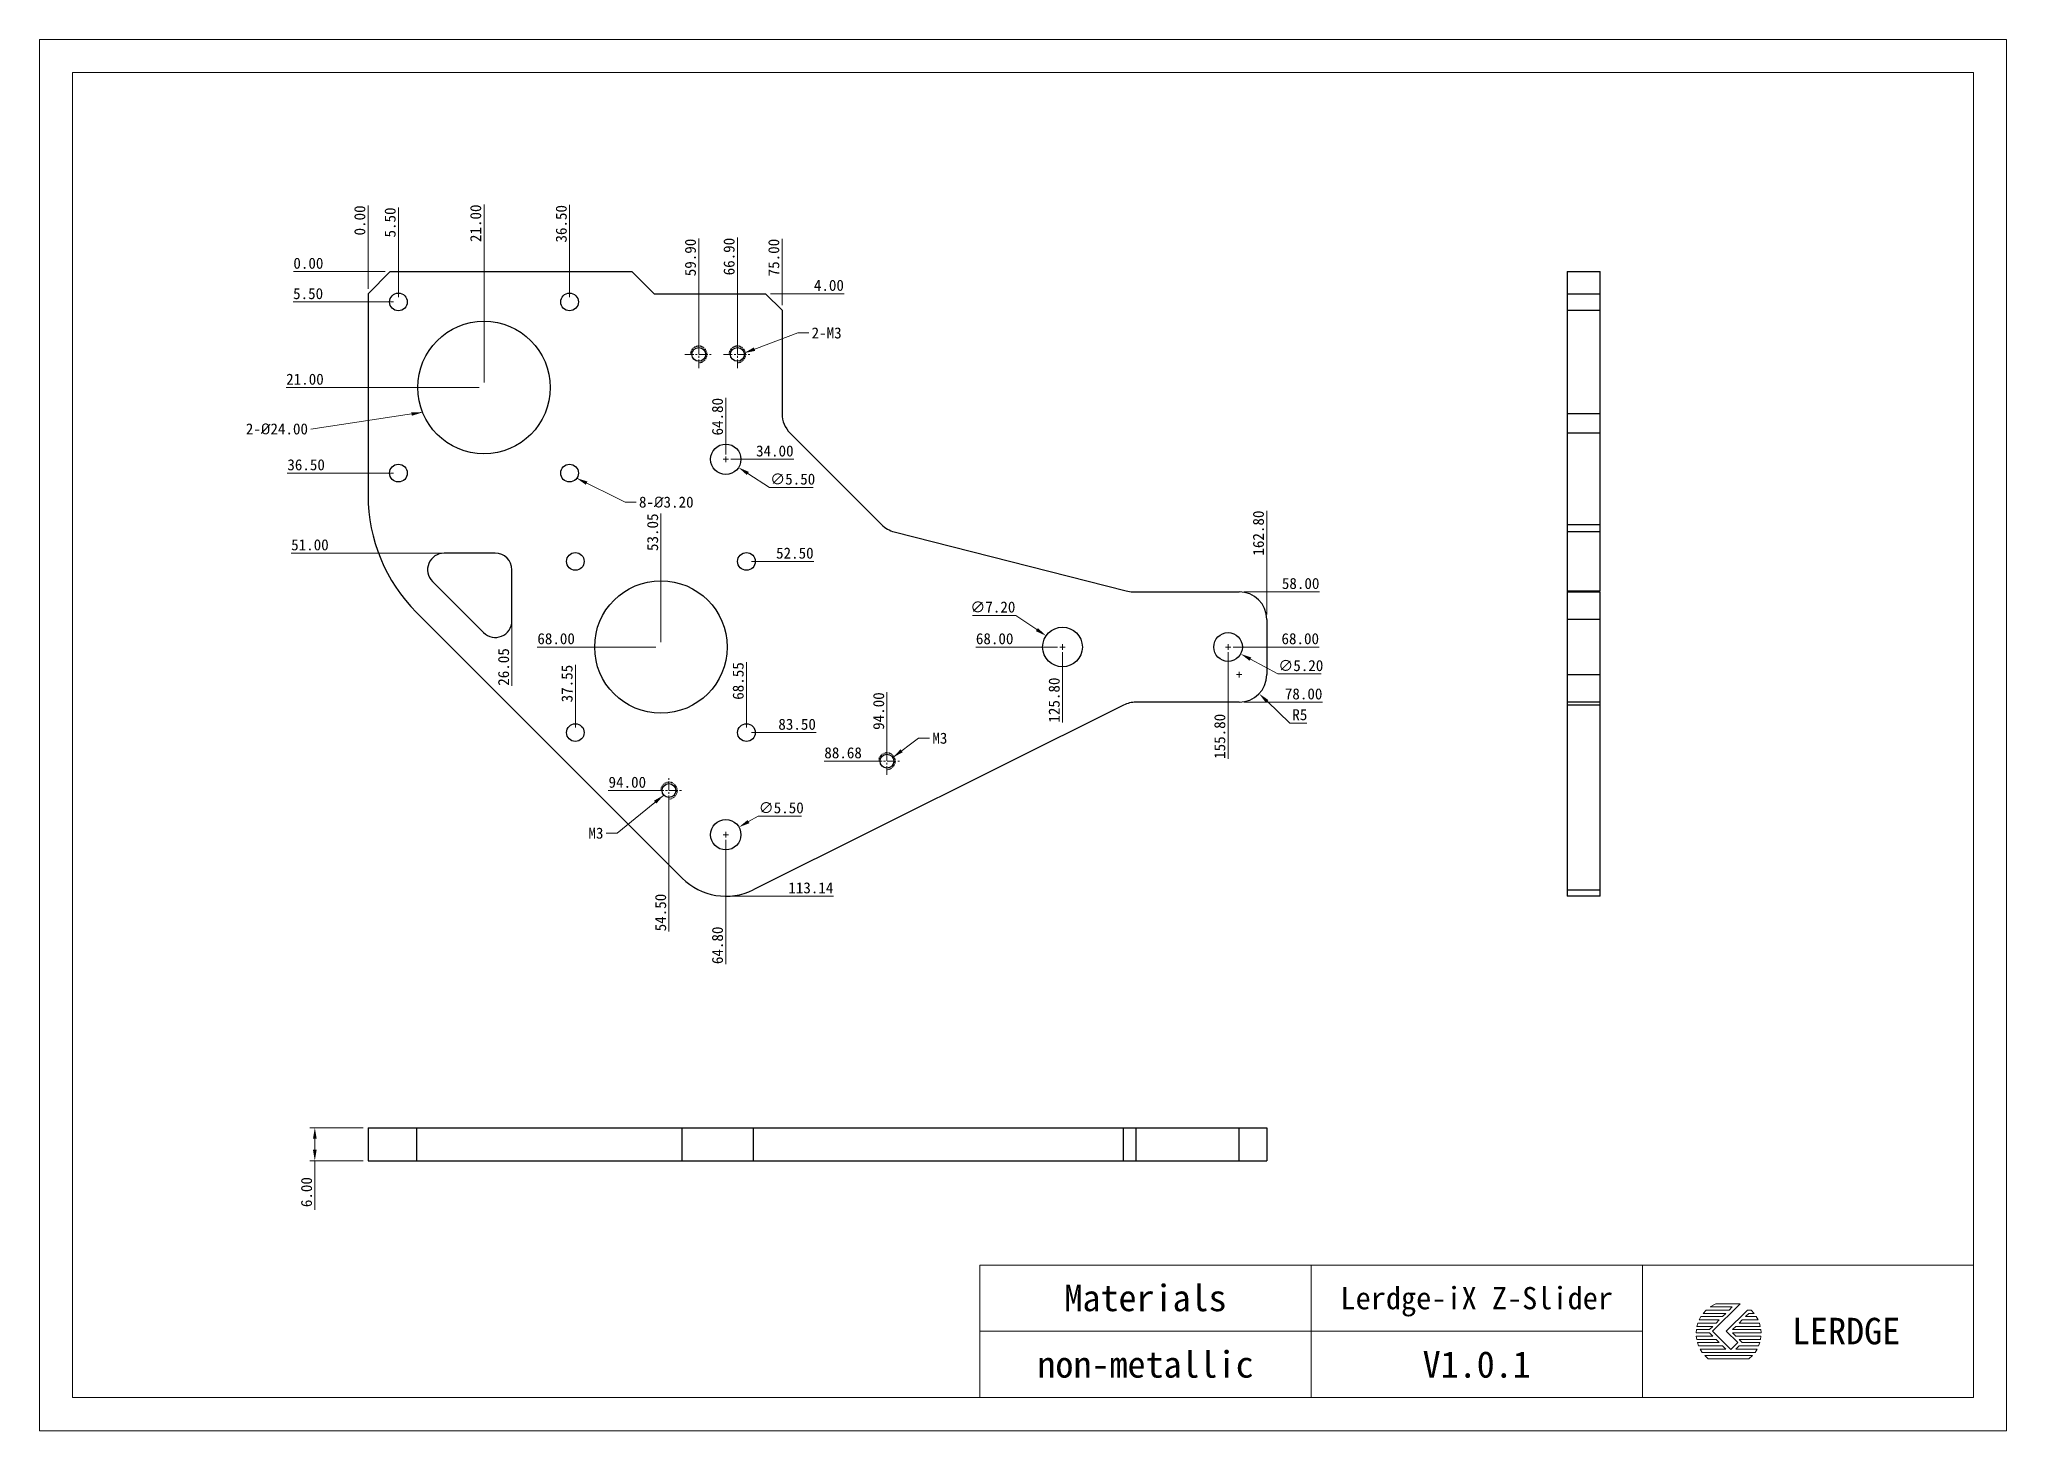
# Model space of a CAD drawing. Header units: millimetres. Extents: x 17776 to 18133, y 516 to 768.
import ezdxf
from ezdxf.enums import TextEntityAlignment as Align

# ---------------------------------------------------------------- set-up
doc = ezdxf.new("R2010")
doc.units = ezdxf.units.MM
doc.linetypes.add('CENTER', pattern=[50.8, 31.75, -6.35, 6.35, -6.35])
doc.linetypes.add('HIDDEN', pattern=[0.2, 0.1, -0.1])
doc.layers.get('0').update_dxf_attribs({"lineweight": 30})
doc.layers.get('Defpoints').update_dxf_attribs({"lineweight": 30})
doc.layers.add('02___PRT_ALL_AXES', color=7, linetype='Continuous')
doc.layers.add('DEFAULT_2', color=8, linetype='HIDDEN')
doc.layers.add('尺寸', color=3, linetype='Continuous', lineweight=15)
doc.styles.add('GB', font='')
doc.styles.get('GB').set_extended_font_data('SimSun')
doc.dimstyles.new('L20.00', dxfattribs={"dimtxt": 2, "dimasz": 2, "dimexe": 0.9, "dimexo": 0.9, "dimgap": 0.5, "dimtad": 1, "dimzin": 1, "dimdsep": 46, "dimtxsty": 'GB', "dimcen": 1, "dimclrd": 256, "dimclre": 256, "dimclrt": 256, "dimazin": 0, "dimtfac": 1, "dimtmove": 0, "dimatfit": 3, "dimfxl": 0, "dimlwd": 15, "dimlwe": 15, "dimarcsym": 0})
doc.dimstyles.new('L20.00$3', dxfattribs={"dimtxt": 2, "dimasz": 2, "dimexe": 0.9, "dimexo": 0.9, "dimgap": 0.5, "dimtad": 1, "dimtoh": 1, "dimzin": 1, "dimdsep": 46, "dimtxsty": 'GB', "dimcen": 0.5, "dimclrd": 256, "dimclre": 256, "dimclrt": 256, "dimazin": 0, "dimtfac": 1, "dimtofl": 0, "dimtmove": 0, "dimatfit": 3, "dimfxl": 0, "dimlwd": 15, "dimlwe": 15, "dimarcsym": 0})
doc.dimstyles.new('L20.00$4', dxfattribs={"dimtxt": 2, "dimasz": 2, "dimexe": 0.9, "dimexo": 0.9, "dimgap": 0.5, "dimtad": 1, "dimtoh": 1, "dimzin": 1, "dimdsep": 46, "dimtxsty": 'GB', "dimcen": 0.5, "dimclrd": 256, "dimclre": 256, "dimclrt": 256, "dimazin": 0, "dimtfac": 1, "dimtofl": 0, "dimtmove": 0, "dimatfit": 3, "dimfxl": 0, "dimlwd": 15, "dimlwe": 15, "dimarcsym": 0})

# ---------------------------------------------------------------- blocks, each defined once
blk = doc.blocks.new('*D50')
at = {"layer": 'Defpoints', "color": 0, "ltscale": 0.3, "transparency": 16777216}
for p in [(17828.28, 725.83), (17835.87, 725.83), (17839.87, 725.83)]:
    blk.add_point(p, dxfattribs=at)
at = {"layer": '尺寸', "lineweight": 15, "ltscale": 0.3, "transparency": 16777216}
blk.add_line((17838.97, 725.83), (17822.33, 725.83), dxfattribs=at)
at = {"layer": '尺寸', "ltscale": 0.3, "transparency": 16777216, "insert": (17825.05, 727.33), "char_height": 2, "attachment_point": 5, "style": 'GB'}
blk.add_mtext('0.00', dxfattribs=at)
blk = doc.blocks.new('*D51')
at = {"layer": 'Defpoints', "color": 0, "ltscale": 0.3, "transparency": 16777216}
for p in [(17835.87, 731.88), (17835.87, 725.83), (17835.87, 721.83)]:
    blk.add_point(p, dxfattribs=at)
at = {"layer": '尺寸', "lineweight": 15, "ltscale": 0.3, "transparency": 16777216}
blk.add_line((17835.87, 722.73), (17835.87, 737.82), dxfattribs=at)
at = {"layer": '尺寸', "ltscale": 0.3, "transparency": 16777216, "insert": (17834.37, 735.1), "char_height": 2, "attachment_point": 5, "rotation": 90, "style": 'GB'}
blk.add_mtext('0.00', dxfattribs=at)
blk = doc.blocks.new('*D52')
at = {"layer": 'Defpoints', "color": 0, "ltscale": 0.3, "transparency": 16777216}
for p in [(17841.37, 731.53), (17835.87, 725.83), (17841.37, 720.33)]:
    blk.add_point(p, dxfattribs=at)
at = {"layer": '尺寸', "lineweight": 15, "ltscale": 0.3, "transparency": 16777216}
blk.add_line((17841.37, 721.23), (17841.37, 737.43), dxfattribs=at)
at = {"layer": '尺寸', "ltscale": 0.3, "transparency": 16777216, "insert": (17839.87, 734.73), "char_height": 2, "attachment_point": 5, "rotation": 90, "style": 'GB'}
blk.add_mtext('5.50', dxfattribs=at)
blk = doc.blocks.new('*D53')
at = {"layer": 'Defpoints', "color": 0, "ltscale": 0.3, "transparency": 16777216}
for p in [(17872.37, 730.57), (17835.87, 725.83), (17872.37, 720.33)]:
    blk.add_point(p, dxfattribs=at)
at = {"layer": '尺寸', "lineweight": 15, "ltscale": 0.3, "transparency": 16777216}
blk.add_line((17872.37, 721.23), (17872.37, 737.91), dxfattribs=at)
at = {"layer": '尺寸', "ltscale": 0.3, "transparency": 16777216, "insert": (17870.87, 734.49), "char_height": 2, "attachment_point": 5, "rotation": 90, "style": 'GB'}
blk.add_mtext('36.50', dxfattribs=at)
blk = doc.blocks.new('*D54')
at = {"layer": 'Defpoints', "color": 0, "ltscale": 0.3, "transparency": 16777216}
for p in [(17856.87, 730.65), (17835.87, 725.83), (17856.87, 704.83)]:
    blk.add_point(p, dxfattribs=at)
at = {"layer": '尺寸', "lineweight": 15, "ltscale": 0.3, "transparency": 16777216}
blk.add_line((17856.87, 705.73), (17856.87, 738.01), dxfattribs=at)
at = {"layer": '尺寸', "ltscale": 0.3, "transparency": 16777216, "insert": (17855.37, 734.58), "char_height": 2, "attachment_point": 5, "rotation": 90, "style": 'GB'}
blk.add_mtext('21.00', dxfattribs=at)
blk = doc.blocks.new('*D55')
at = {"layer": 'Defpoints', "color": 0, "ltscale": 0.3, "transparency": 16777216}
for p in [(17835.87, 725.83), (17828.36, 704.83), (17856.87, 704.83)]:
    blk.add_point(p, dxfattribs=at)
at = {"layer": '尺寸', "lineweight": 15, "ltscale": 0.3, "transparency": 16777216}
blk.add_line((17855.97, 704.83), (17821, 704.83), dxfattribs=at)
at = {"layer": '尺寸', "ltscale": 0.3, "transparency": 16777216, "insert": (17824.43, 706.33), "char_height": 2, "attachment_point": 5, "style": 'GB'}
blk.add_mtext('21.00', dxfattribs=at)
blk = doc.blocks.new('*D56')
at = {"layer": 'Defpoints', "color": 0, "ltscale": 0.3, "transparency": 16777216}
for p in [(17835.87, 725.83), (17828.21, 720.33), (17841.37, 720.33)]:
    blk.add_point(p, dxfattribs=at)
at = {"layer": '尺寸', "lineweight": 15, "ltscale": 0.3, "transparency": 16777216}
blk.add_line((17840.47, 720.33), (17822.3, 720.33), dxfattribs=at)
at = {"layer": '尺寸', "ltscale": 0.3, "transparency": 16777216, "insert": (17825, 721.83), "char_height": 2, "attachment_point": 5, "style": 'GB'}
blk.add_mtext('5.50', dxfattribs=at)
blk = doc.blocks.new('*D57')
at = {"layer": 'Defpoints', "color": 0, "ltscale": 0.3, "transparency": 16777216}
for p in [(17835.87, 725.83), (17828.56, 689.33), (17841.37, 689.33)]:
    blk.add_point(p, dxfattribs=at)
at = {"layer": '尺寸', "lineweight": 15, "ltscale": 0.3, "transparency": 16777216}
blk.add_line((17840.47, 689.33), (17821.22, 689.33), dxfattribs=at)
at = {"layer": '尺寸', "ltscale": 0.3, "transparency": 16777216, "insert": (17824.64, 690.83), "char_height": 2, "attachment_point": 5, "style": 'GB'}
blk.add_mtext('36.50', dxfattribs=at)
blk = doc.blocks.new('*D58')
at = {"layer": 'Defpoints', "color": 0, "ltscale": 0.3, "transparency": 16777216}
for p in [(17835.87, 725.83), (17829.24, 674.83), (17851.15, 674.83)]:
    blk.add_point(p, dxfattribs=at)
at = {"layer": '尺寸', "lineweight": 15, "ltscale": 0.3, "transparency": 16777216}
blk.add_line((17850.25, 674.83), (17821.91, 674.83), dxfattribs=at)
at = {"layer": '尺寸', "ltscale": 0.3, "transparency": 16777216, "insert": (17825.33, 676.33), "char_height": 2, "attachment_point": 5, "style": 'GB'}
blk.add_mtext('51.00', dxfattribs=at)
blk = doc.blocks.new('*D59')
at = {"layer": 'Defpoints', "color": 0, "ltscale": 0.3, "transparency": 16777216}
for p in [(17835.87, 725.83), (17861.92, 663.99), (17861.92, 658.14)]:
    blk.add_point(p, dxfattribs=at)
at = {"layer": '尺寸', "lineweight": 15, "ltscale": 0.3, "transparency": 16777216}
blk.add_line((17861.92, 663.09), (17861.92, 650.81), dxfattribs=at)
at = {"layer": '尺寸', "ltscale": 0.3, "transparency": 16777216, "insert": (17860.42, 654.22), "char_height": 2, "attachment_point": 5, "rotation": 90, "style": 'GB'}
blk.add_mtext('26.05', dxfattribs=at)
blk = doc.blocks.new('*D60')
at = {"layer": 'Defpoints', "color": 0, "ltscale": 0.3, "transparency": 16777216}
for p in [(17835.87, 725.83), (17873.87, 657.83), (17888.92, 657.83)]:
    blk.add_point(p, dxfattribs=at)
at = {"layer": '尺寸', "lineweight": 15, "ltscale": 0.3, "transparency": 16777216}
blk.add_line((17888.02, 657.83), (17866.5, 657.83), dxfattribs=at)
at = {"layer": '尺寸', "ltscale": 0.3, "transparency": 16777216, "insert": (17869.93, 659.33), "char_height": 2, "attachment_point": 5, "style": 'GB'}
blk.add_mtext('68.00', dxfattribs=at)
blk = doc.blocks.new('*D61')
at = {"layer": 'Defpoints', "color": 0, "ltscale": 0.3, "transparency": 16777216}
for p in [(17835.87, 725.83), (17888.92, 674.72), (17888.92, 657.83)]:
    blk.add_point(p, dxfattribs=at)
at = {"layer": '尺寸', "lineweight": 15, "ltscale": 0.3, "transparency": 16777216}
blk.add_line((17888.92, 658.73), (17888.92, 682.02), dxfattribs=at)
at = {"layer": '尺寸', "ltscale": 0.3, "transparency": 16777216, "insert": (17887.42, 678.62), "char_height": 2, "attachment_point": 5, "rotation": 90, "style": 'GB'}
blk.add_mtext('53.05', dxfattribs=at)
blk = doc.blocks.new('*D62')
at = {"layer": 'Defpoints', "color": 0, "ltscale": 0.3, "transparency": 16777216}
for p in [(17835.87, 725.83), (17895.77, 724.47), (17895.77, 710.83)]:
    blk.add_point(p, dxfattribs=at)
at = {"layer": '尺寸', "lineweight": 15, "ltscale": 0.3, "transparency": 16777216}
blk.add_line((17895.77, 711.73), (17895.77, 731.8), dxfattribs=at)
at = {"layer": '尺寸', "ltscale": 0.3, "transparency": 16777216, "insert": (17894.27, 728.39), "char_height": 2, "attachment_point": 5, "rotation": 90, "style": 'GB'}
blk.add_mtext('59.90', dxfattribs=at)
blk = doc.blocks.new('*D63')
at = {"layer": 'Defpoints', "color": 0, "ltscale": 0.3, "transparency": 16777216}
for p in [(17835.87, 725.83), (17902.77, 724.61), (17902.77, 710.83)]:
    blk.add_point(p, dxfattribs=at)
at = {"layer": '尺寸', "lineweight": 15, "ltscale": 0.3, "transparency": 16777216}
blk.add_line((17902.77, 711.73), (17902.77, 731.98), dxfattribs=at)
at = {"layer": '尺寸', "ltscale": 0.3, "transparency": 16777216, "insert": (17901.27, 728.55), "char_height": 2, "attachment_point": 5, "rotation": 90, "style": 'GB'}
blk.add_mtext('66.90', dxfattribs=at)
blk = doc.blocks.new('*D64')
at = {"layer": 'Defpoints', "color": 0, "ltscale": 0.3, "transparency": 16777216}
for p in [(17835.87, 725.83), (17907.87, 721.83), (17916.11, 721.83)]:
    blk.add_point(p, dxfattribs=at)
at = {"layer": '尺寸', "lineweight": 15, "ltscale": 0.3, "transparency": 16777216}
blk.add_line((17908.77, 721.83), (17922.09, 721.83), dxfattribs=at)
at = {"layer": '尺寸', "ltscale": 0.3, "transparency": 16777216, "insert": (17919.35, 723.33), "char_height": 2, "attachment_point": 5, "style": 'GB'}
blk.add_mtext('4.00', dxfattribs=at)
blk = doc.blocks.new('*D65')
at = {"layer": 'Defpoints', "color": 0, "ltscale": 0.3, "transparency": 16777216}
for p in [(17835.87, 725.83), (17910.87, 724.46), (17910.87, 718.83)]:
    blk.add_point(p, dxfattribs=at)
at = {"layer": '尺寸', "lineweight": 15, "ltscale": 0.3, "transparency": 16777216}
blk.add_line((17910.87, 719.73), (17910.87, 731.78), dxfattribs=at)
at = {"layer": '尺寸', "ltscale": 0.3, "transparency": 16777216, "insert": (17909.37, 728.37), "char_height": 2, "attachment_point": 5, "rotation": 90, "style": 'GB'}
blk.add_mtext('75.00', dxfattribs=at)
blk = doc.blocks.new('*D66')
at = {"layer": 'Defpoints', "color": 0, "ltscale": 0.3, "transparency": 16777216}
for p in [(17835.87, 725.83), (17900.67, 695.61), (17900.67, 691.83)]:
    blk.add_point(p, dxfattribs=at)
at = {"layer": '尺寸', "lineweight": 15, "ltscale": 0.3, "transparency": 16777216}
blk.add_line((17900.67, 692.73), (17900.67, 702.99), dxfattribs=at)
at = {"layer": '尺寸', "ltscale": 0.3, "transparency": 16777216, "insert": (17899.17, 699.55), "char_height": 2, "attachment_point": 5, "rotation": 90, "style": 'GB'}
blk.add_mtext('64.80', dxfattribs=at)
blk = doc.blocks.new('*D67')
at = {"layer": 'Defpoints', "color": 0, "ltscale": 0.3, "transparency": 16777216}
for p in [(17835.87, 725.83), (17900.67, 691.83), (17905.63, 691.83)]:
    blk.add_point(p, dxfattribs=at)
at = {"layer": '尺寸', "lineweight": 15, "ltscale": 0.3, "transparency": 16777216}
blk.add_line((17901.57, 691.83), (17912.97, 691.83), dxfattribs=at)
at = {"layer": '尺寸', "ltscale": 0.3, "transparency": 16777216, "insert": (17909.55, 693.33), "char_height": 2, "attachment_point": 5, "style": 'GB'}
blk.add_mtext('34.00', dxfattribs=at)
blk = doc.blocks.new('*D68')
at = {"layer": 'Defpoints', "color": 0, "ltscale": 0.3, "transparency": 16777216}
for p in [(17835.87, 725.83), (17904.42, 673.33), (17909.26, 673.33)]:
    blk.add_point(p, dxfattribs=at)
at = {"layer": '尺寸', "lineweight": 15, "ltscale": 0.3, "transparency": 16777216}
blk.add_line((17905.32, 673.33), (17916.6, 673.33), dxfattribs=at)
at = {"layer": '尺寸', "ltscale": 0.3, "transparency": 16777216, "insert": (17913.18, 674.83), "char_height": 2, "attachment_point": 5, "style": 'GB'}
blk.add_mtext('52.50', dxfattribs=at)
blk = doc.blocks.new('*D69')
at = {"layer": 'Defpoints', "color": 0, "ltscale": 0.3, "transparency": 16777216}
for p in [(17835.87, 725.83), (17904.42, 642.33), (17909.65, 642.33)]:
    blk.add_point(p, dxfattribs=at)
at = {"layer": '尺寸', "lineweight": 15, "ltscale": 0.3, "transparency": 16777216}
blk.add_line((17905.32, 642.33), (17917.03, 642.33), dxfattribs=at)
at = {"layer": '尺寸', "ltscale": 0.3, "transparency": 16777216, "insert": (17913.59, 643.83), "char_height": 2, "attachment_point": 5, "style": 'GB'}
blk.add_mtext('83.50', dxfattribs=at)
blk = doc.blocks.new('*D70')
at = {"layer": 'Defpoints', "color": 0, "ltscale": 0.3, "transparency": 16777216}
for p in [(17835.87, 725.83), (17904.42, 647.77), (17904.42, 642.33)]:
    blk.add_point(p, dxfattribs=at)
at = {"layer": '尺寸', "lineweight": 15, "ltscale": 0.3, "transparency": 16777216}
blk.add_line((17904.42, 643.23), (17904.42, 655.1), dxfattribs=at)
at = {"layer": '尺寸', "ltscale": 0.3, "transparency": 16777216, "insert": (17902.92, 651.68), "char_height": 2, "attachment_point": 5, "rotation": 90, "style": 'GB'}
blk.add_mtext('68.55', dxfattribs=at)
blk = doc.blocks.new('*D71')
at = {"layer": 'Defpoints', "color": 0, "ltscale": 0.3, "transparency": 16777216}
for p in [(17835.87, 725.83), (17873.42, 647.31), (17873.42, 642.33)]:
    blk.add_point(p, dxfattribs=at)
at = {"layer": '尺寸', "lineweight": 15, "ltscale": 0.3, "transparency": 16777216}
blk.add_line((17873.42, 643.23), (17873.42, 654.61), dxfattribs=at)
at = {"layer": '尺寸', "ltscale": 0.3, "transparency": 16777216, "insert": (17871.92, 651.21), "char_height": 2, "attachment_point": 5, "rotation": 90, "style": 'GB'}
blk.add_mtext('37.55', dxfattribs=at)
blk = doc.blocks.new('*D72')
at = {"layer": 'Defpoints', "color": 0, "ltscale": 0.3, "transparency": 16777216}
for p in [(17835.87, 725.83), (17886.77, 631.83), (17890.37, 631.83)]:
    blk.add_point(p, dxfattribs=at)
at = {"layer": '尺寸', "lineweight": 15, "ltscale": 0.3, "transparency": 16777216}
blk.add_line((17889.47, 631.83), (17879.39, 631.83), dxfattribs=at)
at = {"layer": '尺寸', "ltscale": 0.3, "transparency": 16777216, "insert": (17882.83, 633.33), "char_height": 2, "attachment_point": 5, "style": 'GB'}
blk.add_mtext('94.00', dxfattribs=at)
blk = doc.blocks.new('*D73')
at = {"layer": 'Defpoints', "color": 0, "ltscale": 0.3, "transparency": 16777216}
for p in [(17835.87, 725.83), (17890.37, 631.83), (17890.37, 613.66)]:
    blk.add_point(p, dxfattribs=at)
at = {"layer": '尺寸', "lineweight": 15, "ltscale": 0.3, "transparency": 16777216}
blk.add_line((17890.37, 630.93), (17890.37, 606.32), dxfattribs=at)
at = {"layer": '尺寸', "ltscale": 0.3, "transparency": 16777216, "insert": (17888.87, 609.74), "char_height": 2, "attachment_point": 5, "rotation": 90, "style": 'GB'}
blk.add_mtext('54.50', dxfattribs=at)
blk = doc.blocks.new('*D74')
at = {"layer": 'Defpoints', "color": 0, "ltscale": 0.3, "transparency": 16777216}
for p in [(17835.87, 725.83), (17900.67, 623.83), (17900.67, 607.74)]:
    blk.add_point(p, dxfattribs=at)
at = {"layer": '尺寸', "lineweight": 15, "ltscale": 0.3, "transparency": 16777216}
blk.add_line((17900.67, 622.93), (17900.67, 600.37), dxfattribs=at)
at = {"layer": '尺寸', "ltscale": 0.3, "transparency": 16777216, "insert": (17899.17, 603.8), "char_height": 2, "attachment_point": 5, "rotation": 90, "style": 'GB'}
blk.add_mtext('64.80', dxfattribs=at)
blk = doc.blocks.new('*D75')
at = {"layer": 'Defpoints', "color": 0, "ltscale": 0.3, "transparency": 16777216}
for p in [(17835.87, 725.83), (17900.67, 612.7), (17911.5, 612.7)]:
    blk.add_point(p, dxfattribs=at)
at = {"layer": '尺寸', "lineweight": 15, "ltscale": 0.3, "transparency": 16777216}
blk.add_line((17901.57, 612.7), (17920.16, 612.7), dxfattribs=at)
at = {"layer": '尺寸', "ltscale": 0.3, "transparency": 16777216, "insert": (17916.08, 614.2), "char_height": 2, "attachment_point": 5, "style": 'GB'}
blk.add_mtext('113.14', dxfattribs=at)
blk = doc.blocks.new('*D76')
at = {"layer": 'Defpoints', "color": 0, "ltscale": 0.3, "transparency": 16777216}
for p in [(17835.87, 725.83), (17925.85, 637.16), (17929.87, 637.16)]:
    blk.add_point(p, dxfattribs=at)
at = {"layer": '尺寸', "lineweight": 15, "ltscale": 0.3, "transparency": 16777216}
blk.add_line((17928.97, 637.16), (17918.49, 637.16), dxfattribs=at)
at = {"layer": '尺寸', "ltscale": 0.3, "transparency": 16777216, "insert": (17921.92, 638.66), "char_height": 2, "attachment_point": 5, "style": 'GB'}
blk.add_mtext('88.68', dxfattribs=at)
blk = doc.blocks.new('*D77')
at = {"layer": 'Defpoints', "color": 0, "ltscale": 0.3, "transparency": 16777216}
for p in [(17835.87, 725.83), (17929.87, 642.29), (17929.87, 637.16)]:
    blk.add_point(p, dxfattribs=at)
at = {"layer": '尺寸', "lineweight": 15, "ltscale": 0.3, "transparency": 16777216}
blk.add_line((17929.87, 638.06), (17929.87, 649.67), dxfattribs=at)
at = {"layer": '尺寸', "ltscale": 0.3, "transparency": 16777216, "insert": (17928.37, 646.23), "char_height": 2, "attachment_point": 5, "rotation": 90, "style": 'GB'}
blk.add_mtext('94.00', dxfattribs=at)
blk = doc.blocks.new('*D78')
at = {"layer": 'Defpoints', "color": 0, "ltscale": 0.3, "transparency": 16777216}
for p in [(17835.87, 725.83), (17953.32, 657.83), (17961.67, 657.83)]:
    blk.add_point(p, dxfattribs=at)
at = {"layer": '尺寸', "lineweight": 15, "ltscale": 0.3, "transparency": 16777216}
blk.add_line((17960.77, 657.83), (17945.95, 657.83), dxfattribs=at)
at = {"layer": '尺寸', "ltscale": 0.3, "transparency": 16777216, "insert": (17949.38, 659.33), "char_height": 2, "attachment_point": 5, "style": 'GB'}
blk.add_mtext('68.00', dxfattribs=at)
blk = doc.blocks.new('*D79')
at = {"layer": 'Defpoints', "color": 0, "ltscale": 0.3, "transparency": 16777216}
for p in [(17835.87, 725.83), (17961.67, 657.83), (17961.67, 652.78)]:
    blk.add_point(p, dxfattribs=at)
at = {"layer": '尺寸', "lineweight": 15, "ltscale": 0.3, "transparency": 16777216}
blk.add_line((17961.67, 656.93), (17961.67, 644.17), dxfattribs=at)
at = {"layer": '尺寸', "ltscale": 0.3, "transparency": 16777216, "insert": (17960.17, 648.22), "char_height": 2, "attachment_point": 5, "rotation": 90, "style": 'GB'}
blk.add_mtext('125.80', dxfattribs=at)
blk = doc.blocks.new('*D80')
at = {"layer": 'Defpoints', "color": 0, "ltscale": 0.3, "transparency": 16777216}
for p in [(17835.87, 725.83), (17991.67, 657.83), (18000.81, 657.83)]:
    blk.add_point(p, dxfattribs=at)
at = {"layer": '尺寸', "lineweight": 15, "ltscale": 0.3, "transparency": 16777216}
blk.add_line((17992.57, 657.83), (18008.18, 657.83), dxfattribs=at)
at = {"layer": '尺寸', "ltscale": 0.3, "transparency": 16777216, "insert": (18004.74, 659.33), "char_height": 2, "attachment_point": 5, "style": 'GB'}
blk.add_mtext('68.00', dxfattribs=at)
blk = doc.blocks.new('*D81')
at = {"layer": 'Defpoints', "color": 0, "ltscale": 0.3, "transparency": 16777216}
for p in [(17835.87, 725.83), (17991.67, 657.83), (17991.67, 646.2)]:
    blk.add_point(p, dxfattribs=at)
at = {"layer": '尺寸', "lineweight": 15, "ltscale": 0.3, "transparency": 16777216}
blk.add_line((17991.67, 656.93), (17991.67, 637.59), dxfattribs=at)
at = {"layer": '尺寸', "ltscale": 0.3, "transparency": 16777216, "insert": (17990.17, 641.65), "char_height": 2, "attachment_point": 5, "rotation": 90, "style": 'GB'}
blk.add_mtext('155.80', dxfattribs=at)
blk = doc.blocks.new('*D82')
at = {"layer": 'Defpoints', "color": 0, "ltscale": 0.3, "transparency": 16777216}
for p in [(17835.87, 725.83), (17993.67, 647.83), (18001.44, 647.83)]:
    blk.add_point(p, dxfattribs=at)
at = {"layer": '尺寸', "lineweight": 15, "ltscale": 0.3, "transparency": 16777216}
blk.add_line((17994.57, 647.83), (18008.77, 647.83), dxfattribs=at)
at = {"layer": '尺寸', "ltscale": 0.3, "transparency": 16777216, "insert": (18005.35, 649.33), "char_height": 2, "attachment_point": 5, "style": 'GB'}
blk.add_mtext('78.00', dxfattribs=at)
blk = doc.blocks.new('*D83')
at = {"layer": 'Defpoints', "color": 0, "ltscale": 0.3, "transparency": 16777216}
for p in [(17835.87, 725.83), (17993.67, 667.83), (18000.89, 667.83)]:
    blk.add_point(p, dxfattribs=at)
at = {"layer": '尺寸', "lineweight": 15, "ltscale": 0.3, "transparency": 16777216}
blk.add_line((17994.57, 667.83), (18008.23, 667.83), dxfattribs=at)
at = {"layer": '尺寸', "ltscale": 0.3, "transparency": 16777216, "insert": (18004.81, 669.33), "char_height": 2, "attachment_point": 5, "style": 'GB'}
blk.add_mtext('58.00', dxfattribs=at)
blk = doc.blocks.new('*D84')
at = {"layer": 'Defpoints', "color": 0, "ltscale": 0.3, "transparency": 16777216}
for p in [(17835.87, 725.83), (17998.67, 673.91), (17998.67, 662.83)]:
    blk.add_point(p, dxfattribs=at)
at = {"layer": '尺寸', "lineweight": 15, "ltscale": 0.3, "transparency": 16777216}
blk.add_line((17998.67, 663.73), (17998.67, 682.52), dxfattribs=at)
at = {"layer": '尺寸', "ltscale": 0.3, "transparency": 16777216, "insert": (17997.17, 678.47), "char_height": 2, "attachment_point": 5, "rotation": 90, "style": 'GB'}
blk.add_mtext('162.80', dxfattribs=at)
blk = doc.blocks.new('*D85')
at = {"layer": 'Defpoints', "color": 0, "ltscale": 0.3, "transparency": 16777216}
for p in [(17993.67, 652.83), (17997.28, 649.38)]:
    blk.add_point(p, dxfattribs=at)
at = {"layer": '尺寸', "lineweight": 15, "ltscale": 0.3, "transparency": 16777216}
for p, q in [((17993.17, 652.83), (17994.17, 652.83)), ((17993.67, 652.33), (17993.67, 653.33)), ((18002.87, 644.06), (17998.73, 648)), ((18005.96, 644.06), (18002.87, 644.06))]:
    blk.add_line(p, q, dxfattribs=at)
at = {"layer": '尺寸', "ltscale": 0.3, "transparency": 16777216}
blk.add_solid([(17998.96, 648.24), (17998.5, 647.76), (17997.28, 649.38)], dxfattribs=at)
at = {"layer": '尺寸', "ltscale": 0.3, "transparency": 16777216, "insert": (18004.66, 645.56), "char_height": 2, "attachment_point": 5, "style": 'GB'}
blk.add_mtext('R5', dxfattribs=at)
blk = doc.blocks.new('*D86')
at = {"layer": 'Defpoints', "color": 0, "ltscale": 0.3, "transparency": 16777216}
for p in [(17835.87, 570.77), (17826.22, 564.77), (17835.87, 564.77)]:
    blk.add_point(p, dxfattribs=at)
at = {"layer": '尺寸', "lineweight": 15, "ltscale": 0.3, "transparency": 16777216}
for p, q in [((17834.97, 570.77), (17825.32, 570.77)), ((17826.22, 568.77), (17826.22, 566.77)), ((17834.97, 564.77), (17825.32, 564.77)), ((17826.22, 564.77), (17826.22, 555.88))]:
    blk.add_line(p, q, dxfattribs=at)
at = {"layer": '尺寸', "ltscale": 0.3, "transparency": 16777216}
for points in [[(17825.88, 568.77), (17826.55, 568.77), (17826.22, 570.77)], [(17825.88, 566.77), (17826.55, 566.77), (17826.22, 564.77)]]:
    blk.add_solid(points, dxfattribs=at)
at = {"layer": '尺寸', "ltscale": 0.3, "transparency": 16777216, "insert": (17824.72, 559.1), "char_height": 2, "attachment_point": 5, "rotation": 90, "style": 'GB'}
blk.add_mtext('6.00', dxfattribs=at)
blk = doc.blocks.new('*D87')
at = {"layer": 'Defpoints', "color": 0, "ltscale": 0.3, "transparency": 16777216}
for p in [(17958.69, 659.86), (17964.64, 655.81)]:
    blk.add_point(p, dxfattribs=at)
at = {"layer": '尺寸', "lineweight": 15, "ltscale": 0.3, "transparency": 16777216}
for p, q in [((17945.36, 663.56), (17953.24, 663.56)), ((17953.24, 663.56), (17957.04, 660.98)), ((17961.17, 657.83), (17962.17, 657.83)), ((17961.67, 657.33), (17961.67, 658.33))]:
    blk.add_line(p, q, dxfattribs=at)
at = {"layer": '尺寸', "ltscale": 0.3, "transparency": 16777216}
blk.add_solid([(17957.22, 661.26), (17956.85, 660.71), (17958.69, 659.86)], dxfattribs=at)
at = {"layer": '尺寸', "ltscale": 0.3, "transparency": 16777216, "insert": (17949.05, 665.06), "char_height": 2, "attachment_point": 5, "style": 'GB'}
blk.add_mtext('∅7.20', dxfattribs=at)
blk = doc.blocks.new('*D88')
at = {"layer": 'Defpoints', "color": 0, "ltscale": 0.3, "transparency": 16777216}
for p in [(17989.38, 659.07), (17993.95, 656.59)]:
    blk.add_point(p, dxfattribs=at)
at = {"layer": '尺寸', "lineweight": 15, "ltscale": 0.3, "transparency": 16777216}
for p, q in [((17991.17, 657.83), (17992.17, 657.83)), ((17991.67, 657.33), (17991.67, 658.33)), ((18000.65, 652.96), (17995.71, 655.64)), ((18008.53, 652.96), (18000.65, 652.96))]:
    blk.add_line(p, q, dxfattribs=at)
at = {"layer": '尺寸', "ltscale": 0.3, "transparency": 16777216}
blk.add_solid([(17995.87, 655.93), (17995.55, 655.35), (17993.95, 656.59)], dxfattribs=at)
at = {"layer": '尺寸', "ltscale": 0.3, "transparency": 16777216, "insert": (18004.84, 654.46), "char_height": 2, "attachment_point": 5, "style": 'GB'}
blk.add_mtext('∅5.20', dxfattribs=at)
blk = doc.blocks.new('A$C411A0972')
for points in [[(5.78, -11.86), (1.18, -11.86), (1.88, -11.16), (6.11, -11.16), (6.36, -10.46), (2.58, -10.46), (1.88, -9.76), (6.52, -9.76), (6.61, -9.06), (1.18, -9.06), (0.48, -8.36), (6.64, -8.36), (6.59, -7.66), (0.48, -7.66), (1.18, -6.96), (6.46, -6.96), (6.27, -6.26), (1.88, -6.26), (2.58, -5.56), (5.99, -5.56), (5.61, -4.86), (3.28, -4.86), (3.98, -4.16), (5.13, -4.16), (4.49, -3.46), (3.69, -3.46), (-0.86, -8.01), (1.59, -10.46), (0.11, -11.95), (-3.83, -8.01), (2.13, -2.06), (-3.09, -2.06), (-4.36, -2.76), (0.43, -2.76), (-0.27, -3.46), (-5.22, -3.46), (-5.85, -4.16), (-0.97, -4.16), (-1.67, -4.86), (-6.34, -4.86), (-6.71, -5.56), (-2.37, -5.56), (-3.07, -6.26), (-6.99, -6.26), (-7.19, -6.96), (-3.77, -6.96), (-4.47, -7.66), (-7.31, -7.66), (-7.36, -8.36), (-4.47, -8.36), (-3.77, -9.06), (-7.34, -9.06), (-7.25, -9.76), (-3.07, -9.76), (-2.37, -10.46), (-7.08, -10.46), (-6.84, -11.16), (-1.67, -11.16), (-0.97, -11.86), (-6.51, -11.86), (-6.07, -12.56), (5.34, -12.56)], [(-4.75, -13.96), (4.02, -13.96), (4.77, -13.26), (-5.5, -13.26)]]:
    blk.add_lwpolyline(points, close=True)
blk = doc.blocks.new('A$C4CF74B76')
at = {"layer": '尺寸', "ltscale": 0.3}
for p, q in [((-14.52, -79.63), (-14.52, -99.63)), ((-14.52, -79.63), (35.48, -79.63)), ((135.48, -79.63), (35.48, -79.63)), ((35.48, -79.63), (35.48, -99.63)), ((85.48, -99.63), (85.48, -79.63)), ((-14.52, -89.63), (35.48, -89.63)), ((35.48, -89.63), (85.48, -89.63)), ((85.48, -99.63), (110.48, -99.63))]:
    blk.add_line(p, q, dxfattribs=at)
for points in [[(-156.52, 105.37), (140.48, 105.37), (140.48, -104.63), (-156.52, -104.63)], [(-151.52, 100.37), (135.48, 100.37), (135.48, -99.63), (-151.52, -99.63)]]:
    blk.add_lwpolyline(points, close=True, dxfattribs=at)
at = {"layer": '尺寸', "ltscale": 0.3, "xscale": 0.7, "yscale": 0.7, "zscale": 0.7}
blk.add_blockref('A$C411A0972', (98.76, -84.02), dxfattribs=at)
at = {"layer": '尺寸', "ltscale": 0.3, "char_height": 4, "attachment_point": 5, "style": 'GB'}
for s, width, insert in [('Materials', 11.0457, (10.48, -84.63)), ('LERDGE', 33.2013, (116.24, -89.63))]:
    blk.add_mtext_dynamic_manual_height_columns(s, width=width, gutter_width=15, heights=[0], dxfattribs=dict(at, insert=insert))
at = {"layer": '尺寸', "ltscale": 0.3, "style": 'GB'}
for tag, p in [('名称', (60.48, -84.63)), ('材质', (10.48, -94.63)), ('版本', (60.48, -94.63))]:
    blk.add_attdef(tag, text='', height=4, dxfattribs=at).set_placement(p, align=Align.MIDDLE_CENTER)
blk = doc.blocks.new('*D89')
at = {"layer": 'Defpoints', "color": 0, "ltscale": 0.3, "transparency": 16777216}
for p in [(17898.35, 693.32), (17902.98, 690.35)]:
    blk.add_point(p, dxfattribs=at)
at = {"layer": '尺寸', "lineweight": 15, "ltscale": 0.3, "transparency": 16777216}
for p, q in [((17900.17, 691.83), (17901.17, 691.83)), ((17900.67, 691.33), (17900.67, 692.33)), ((17908.59, 686.74), (17904.66, 689.27)), ((17916.48, 686.74), (17908.59, 686.74))]:
    blk.add_line(p, q, dxfattribs=at)
at = {"layer": '尺寸', "ltscale": 0.3, "transparency": 16777216}
blk.add_solid([(17904.84, 689.55), (17904.48, 688.99), (17902.98, 690.35)], dxfattribs=at)
at = {"layer": '尺寸', "ltscale": 0.3, "transparency": 16777216, "insert": (17912.79, 688.24), "char_height": 2, "attachment_point": 5, "style": 'GB'}
blk.add_mtext('∅5.50', dxfattribs=at)
blk = doc.blocks.new('*D90')
at = {"layer": 'Defpoints', "color": 0, "ltscale": 0.3, "transparency": 16777216}
for p in [(17903.05, 625.21), (17898.28, 622.46)]:
    blk.add_point(p, dxfattribs=at)
at = {"layer": '尺寸', "lineweight": 15, "ltscale": 0.3, "transparency": 16777216}
for p, q in [((17900.17, 623.83), (17901.17, 623.83)), ((17900.67, 623.33), (17900.67, 624.33)), ((17906.51, 627.2), (17904.78, 626.21)), ((17914.4, 627.2), (17906.51, 627.2))]:
    blk.add_line(p, q, dxfattribs=at)
at = {"layer": '尺寸', "ltscale": 0.3, "transparency": 16777216}
blk.add_solid([(17904.61, 626.49), (17904.95, 625.92), (17903.05, 625.21)], dxfattribs=at)
at = {"layer": '尺寸', "ltscale": 0.3, "transparency": 16777216, "insert": (17910.71, 628.7), "char_height": 2, "attachment_point": 5, "style": 'GB'}
blk.add_mtext('∅5.50', dxfattribs=at)

msp = doc.modelspace()

# ---------------------------------------------------------------- linework, layer by layer
at = {"color": 7, "linetype": 'Continuous'}
for p, q in [((17839.865, 725.834), (17835.865, 721.834)), ((17839.865, 725.834), (17883.665, 725.834)), ((17883.665, 725.834), (17887.665, 721.834)), ((18053.084, 725.834), (18053.084, 612.698)), ((18053.084, 725.834), (18059.084, 725.834)), ((18059.084, 667.989), (18059.084, 725.834)), ((17835.865, 721.834), (17835.865, 685.311)), ((17887.665, 721.834), (17907.865, 721.834)), ((17907.865, 721.834), (17910.865, 718.834)), ((18053.084, 721.834), (18059.084, 721.834)), ((17910.865, 718.834), (17910.865, 700.102)), ((18053.084, 718.834), (18059.084, 718.834)), ((18053.084, 700.102), (18059.084, 700.102)), ((17912.33, 696.567), (17928.895, 680.002)), ((18059.084, 696.567), (18053.084, 696.567)), ((17931.195, 678.692), (17973.178, 667.989)), ((18053.084, 680.002), (18059.084, 680.002)), ((18059.084, 678.692), (18053.084, 678.692)), ((17858.915, 674.834), (17849.643, 674.834)), ((17861.915, 662.562), (17861.915, 671.834)), ((17847.522, 669.713), (17856.794, 660.441)), ((17974.413, 667.834), (17993.665, 667.834)), ((18053.084, 667.989), (18059.084, 667.989)), ((18053.084, 667.834), (18059.084, 667.834)), ((18059.084, 612.698), (18059.084, 667.834)), ((17844.652, 664.098), (17892.79, 615.959)), ((17998.665, 662.834), (17998.665, 652.834)), ((18059.084, 662.834), (18053.084, 662.834)), ((18053.084, 652.834), (18059.084, 652.834)), ((17972.732, 647.309), (17905.633, 613.867)), ((17993.665, 647.834), (17974.963, 647.834)), ((18059.084, 647.834), (18053.084, 647.834)), ((18059.084, 647.309), (18053.084, 647.309)), ((18053.084, 613.867), (18059.084, 613.867)), ((18059.084, 612.697), (18053.084, 612.697)), ((17835.865, 570.768), (17835.865, 564.768)), ((17835.865, 570.768), (17998.665, 570.768)), ((17844.652, 570.768), (17844.652, 564.768)), ((17892.79, 564.768), (17892.79, 570.768)), ((17905.633, 570.768), (17905.633, 564.768)), ((17972.732, 564.768), (17972.732, 570.768)), ((17974.963, 570.768), (17974.963, 564.768)), ((17993.665, 564.768), (17993.665, 570.768)), ((17998.665, 570.768), (17998.665, 564.768)), ((17835.865, 564.768), (17998.665, 564.768))]:
    msp.add_line(p, q, dxfattribs=at)
for centre, radius in [((17895.765, 710.834), 1.25), ((17902.765, 710.834), 1.25), ((17900.665, 691.834), 2.75), ((17873.415, 673.334), 1.6), ((17904.415, 673.334), 1.6), ((17888.915, 657.834), 12), ((17961.665, 657.834), 3.6), ((17991.665, 657.834), 2.6), ((17873.415, 642.334), 1.6), ((17904.415, 642.334), 1.6), ((17929.865, 637.159), 1.25), ((17900.665, 623.834), 2.75)]:
    msp.add_circle(centre, radius, dxfattribs=at)
for centre, radius, start, end in [((17915.865, 700.102), 5, 180, 225), ((17865.865, 685.311), 30, 180, 225), ((17932.43, 683.537), 5, 225, 255.69802), ((17849.643, 671.834), 3, 90, 225), ((17858.915, 671.834), 3, 0, 90), ((17974.413, 672.834), 5, 255.69802, 270), ((17993.665, 662.834), 5, 0, 90), ((17858.915, 662.562), 3, 225, 0), ((17993.665, 652.834), 5, 270, 0), ((17974.963, 642.834), 5, 90, 116.49184), ((17900.665, 623.834), 11.137, 225, 296.49184)]:
    msp.add_arc(centre, radius, start, end, dxfattribs=at)
at = {"layer": '02___PRT_ALL_AXES', "color": 7, "linetype": 'Continuous'}
for centre, radius in [((17841.365, 720.334), 1.6), ((17872.365, 720.334), 1.6), ((17856.865, 704.834), 12), ((17841.365, 689.334), 1.6), ((17872.365, 689.334), 1.6), ((17890.365, 631.834), 1.25)]:
    msp.add_circle(centre, radius, dxfattribs=at)
at = {"layer": 'DEFAULT_2', "color": 8, "linetype": 'HIDDEN'}
for centre in [(17895.765, 710.834), (17902.765, 710.834), (17929.865, 637.159), (17890.365, 631.834)]:
    msp.add_arc(centre, 1.5, 270, 180, dxfattribs=at)
at = {"layer": '尺寸', "color": 1, "linetype": 'CENTER', "ltscale": 0.05}
for p, q in [((17895.765, 708.334), (17895.765, 713.334)), ((17902.765, 708.334), (17902.765, 713.334)), ((17893.265, 710.834), (17898.265, 710.834)), ((17900.265, 710.834), (17905.265, 710.834)), ((17929.865, 634.659), (17929.865, 639.659)), ((17927.365, 637.159), (17932.365, 637.159)), ((17887.865, 631.834), (17892.865, 631.834)), ((17890.365, 629.334), (17890.365, 634.334))]:
    msp.add_line(p, q, dxfattribs=at)

# ---------------------------------------------------------------- block references
at = {"layer": '尺寸', "ltscale": 0.3}
ref = msp.add_blockref('A$C4CF74B76', (17964.137, 641.449), dxfattribs=dict(at, xscale=1.2, yscale=1.2, zscale=1.2))
ref.add_attrib('材质', 'non-metallic', dxfattribs={"ltscale": 0.3, "height": 4.8, "style": 'GB'}).set_placement((17976.712, 527.897), align=Align.MIDDLE_CENTER)
ref.add_attrib('版本', 'V1.0.1', dxfattribs={"ltscale": 0.3, "height": 4.8, "style": 'GB'}).set_placement((18036.712, 527.897), align=Align.MIDDLE_CENTER)
ref.add_attrib('名称', 'Lerdge-iX Z-Slider', dxfattribs={"ltscale": 0.3, "height": 4.032, "style": 'GB'}).set_placement((18036.712, 539.897), align=Align.MIDDLE_CENTER)

# ---------------------------------------------------------------- texts
at = {"layer": '尺寸', "ltscale": 0.3, "char_height": 2, "width": 2.5, "style": 'GB'}
for s, insert, attachment_point in [('2-M3', (17916.216, 715.727), 1), ('2-{\\fISOCPEUR|b0|i0|c0|p34;%%C}24.00', (17824.979, 696.309), 9), ('8-{\\fISOCPEUR|b0|i0|c0|p34;%%C}3.20', (17884.941, 685.084), 1), ('M3', (17938.094, 642.322), 1), ('M3', (17878.508, 623.094), 9)]:
    msp.add_mtext(s, dxfattribs=dict(at, insert=insert, attachment_point=attachment_point))

# ---------------------------------------------------------------- dimensions: what is measured, and where the dimension line sits
at = {"layer": '尺寸', "ltscale": 0.3}
for feature_location, offset, dtype, origin, picture, middle in [((17835.865328412, 721.834363377), (0, 10.048572318), 1, (17835.865328412, 725.834363377), '*D51', (17834.365328412, 735.103606086)), ((17856.865, 704.834), (0, 25.817), 1, (17835.865, 725.834), '*D54', (17855.365, 734.582)), ((17872.365, 720.334), (0, 10.237), 1, (17835.865, 725.834), '*D53', (17870.865, 734.49)), ((17841.365, 720.334), (0, 11.191), 1, (17835.865, 725.834), '*D52', (17839.865, 734.729)), ((17902.765, 710.834), (0, 13.776), 1, (17835.865, 725.834), '*D63', (17901.265, 728.546)), ((17895.765, 710.834), (0, 13.632), 1, (17835.865, 725.834), '*D62', (17894.265, 728.385)), ((17910.865, 718.834), (0, 5.624), 1, (17835.865, 725.834), '*D65', (17909.365, 728.372)), ((17839.865328412, 725.834363377), (-11.589847041, 0), 0, (17835.865328412, 725.834363377), '*D50', (17825.05481098, 727.334363377)), ((17856.865, 704.834), (-28.503, 0), 0, (17835.865, 725.834), '*D55', (17824.432, 706.334)), ((17841.365, 689.334), (-12.806, 0), 0, (17835.865, 725.834), '*D57', (17824.641, 690.834)), ((17851.147, 674.834), (-21.903, 0), 0, (17835.865, 725.834), '*D58', (17825.325, 676.334)), ((17841.365, 720.334), (-13.158, 0), 0, (17835.865, 725.834), '*D56', (17825.004, 721.834)), ((17861.915, 663.992), (0, -5.855), 1, (17835.865, 725.834), '*D59', (17860.415, 654.223)), ((17888.915, 657.834), (-15.045, 0), 0, (17835.865, 725.834), '*D60', (17869.935, 659.334)), ((17888.915, 657.834), (0, 16.885), 1, (17835.865, 725.834), '*D61', (17887.415, 678.622)), ((17907.865, 721.834), (8.249, 0), 0, (17835.865, 725.834), '*D64', (17919.352, 723.334)), ((17900.665, 691.834), (0, 3.78), 1, (17835.865, 725.834), '*D66', (17899.165, 699.55)), ((17900.665, 691.834), (4.966, 0), 0, (17835.865, 725.834), '*D67', (17909.55, 693.334)), ((17904.415, 673.334), (4.846, 0), 0, (17835.865, 725.834), '*D68', (17913.18, 674.834)), ((17904.415, 642.334), (5.23, 0), 0, (17835.865, 725.834), '*D69', (17913.587, 643.834)), ((17904.415, 642.334), (0, 5.431), 1, (17835.865, 725.834), '*D70', (17902.915, 651.685)), ((17873.415, 642.334), (0, 4.971), 1, (17835.865, 725.834), '*D71', (17871.915, 651.208)), ((17890.365, 631.834), (-3.594, 0), 0, (17835.865, 725.834), '*D72', (17882.83, 633.334)), ((17890.365, 631.834), (0, -18.176), 1, (17835.865, 725.834), '*D73', (17888.865, 609.739)), ((17900.665, 623.834), (0, -16.096), 1, (17835.865, 725.834), '*D74', (17899.165, 603.802)), ((17900.665, 612.697), (10.836, 0), 0, (17835.865, 725.834), '*D75', (17916.079, 614.197)), ((17929.865328412, 637.159363377), (-4.013627648, 0), 0, (17835.865328412, 725.834363377), '*D76', (17921.921533167, 638.659363377)), ((17929.865, 637.159), (0, 5.126), 1, (17835.865, 725.834), '*D77', (17928.365, 646.227)), ((17961.665, 657.834), (-8.346, 0), 0, (17835.865, 725.834), '*D78', (17949.383, 659.334)), ((17961.665, 657.834), (0, -5.056), 1, (17835.865, 725.834), '*D79', (17960.165, 648.222)), ((17991.665, 657.834), (9.144, 0), 0, (17835.865, 725.834), '*D80', (18004.745, 659.334)), ((17991.665, 657.834), (0, -11.631), 1, (17835.865, 725.834), '*D81', (17990.165, 641.647)), ((17993.665, 647.834), (7.774, 0), 0, (17835.865, 725.834), '*D82', (18005.353, 649.334)), ((17993.665, 667.834), (7.223, 0), 0, (17835.865, 725.834), '*D83', (18004.807, 669.334)), ((17998.665, 662.834), (0, 11.079), 1, (17835.865, 725.834), '*D84', (17997.165, 678.469))]:
    dim = msp.add_ordinate_dim(feature_location=feature_location, offset=offset, dtype=dtype, origin=origin, dimstyle='L20.00', dxfattribs=at)
    dim.commit()
    dim.dimension.update_dxf_attribs({"geometry": picture, "text_midpoint": middle})
for p1, p2, picture, middle in [((17898.352, 693.322), (17902.978, 690.347), '*D89', (17912.787, 686.736)), ((17964.642, 655.809), (17958.689, 659.86), '*D87', (17949.051, 663.565)), ((17989.38, 659.074), (17993.951, 656.595), '*D88', (18004.84, 652.961))]:
    dim = msp.add_diameter_dim_2p(p1=p1, p2=p2, dimstyle='L20.00$3', dxfattribs=at)
    dim.commit()
    dim.dimension.update_dxf_attribs({"geometry": picture, "text_midpoint": middle, "dimtype": 163})
dim = msp.add_radius_dim(center=(17993.665, 652.834), mpoint=(17997.284, 649.384), dimstyle='L20.00$4', override={"dimdec": 0}, dxfattribs=at)
dim.commit()
dim.dimension.update_dxf_attribs({"geometry": '*D85', "text_midpoint": (18004.662, 644.059), "dimtype": 164})
dim = msp.add_diameter_dim_2p(p1=(17898.283, 622.461), p2=(17903.048, 625.207), dimstyle='L20.00$3', dxfattribs=at)
dim.commit()
dim.dimension.update_dxf_attribs({"geometry": '*D90', "text_midpoint": (17910.706, 627.205)})
dim = msp.add_linear_dim(base=(17826.217, 564.768), p1=(17835.865, 570.768), p2=(17835.865, 564.768), angle=90, dimstyle='L20.00', dxfattribs=at)
dim.commit()
dim.dimension.update_dxf_attribs({"geometry": '*D86', "text_midpoint": (17826.217, 559.104), "dimtype": 160})

# ---------------------------------------------------------------- leaders
at = {"layer": '尺寸', "ltscale": 0.3, "annotation_type": 0, "has_hookline": 1}
for points, hookline_direction, text_width in [([(17903.991, 711.079), (17913.716, 714.727), (17915.716, 714.727)], 0, 5.397), ([(17845.737, 700.343), (17825.479, 697.309)], 1, 11.521), ([(17873.666, 688.403), (17882.441, 684.084), (17884.441, 684.084)], 0, 10.113), ([(17930.921, 637.829), (17935.594, 641.322), (17937.594, 641.322)], 0, 2.659), ([(17889.427, 631.009), (17881.008, 624.094), (17879.008, 624.094)], 1, 2.659)]:
    msp.add_leader(points, dimstyle='L20.00', override={"dimgap": 0.5, "dimtad": 0}, dxfattribs=dict(at, hookline_direction=hookline_direction, text_width=text_width))

doc.saveas('drawing.dxf')
